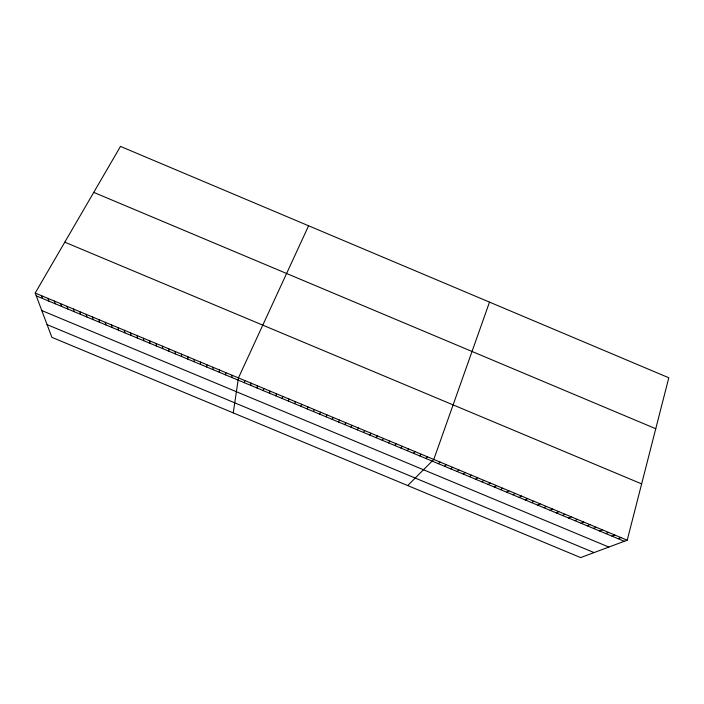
<?xml version="1.0" encoding="UTF-8"?>
<svg xmlns="http://www.w3.org/2000/svg" width="704" height="704" viewBox="0 0 704 704"><rect width="100%" height="100%" fill="white"/><g stroke="black" fill="none" stroke-linecap="round" stroke-linejoin="round"><path stroke-width="1.06" d="M194.137 361.75L194.172 359.418M200.429 364.382L200.499 362.058M206.721 367.004L206.835 364.707M213.004 369.626L213.162 367.347M219.287 372.249L219.49 369.987M225.57 374.871L225.808 372.627M231.845 377.494L232.135 375.267M233.235 412.887L238.454 377.907L308.598 225.782M244.411 382.738L244.79 380.547M250.703 385.361L251.117 383.187M256.986 387.983L257.444 385.827M263.27 390.606L263.762 388.467M269.544 393.228L270.09 391.107M627.22 540.197L668.8 377.775L120.481 146.406L35.2 293.058L51.885 337.348L580.65 557.594L627.22 540.197L35.2 293.058M275.827 395.85L276.408 393.747M282.102 398.464L282.726 396.387M288.376 401.086L289.045 399.027M294.65 403.7L295.363 401.658M489.509 302.122L433.787 459.448L407.695 485.558M300.916 406.322L301.673 404.298M307.182 408.936L307.982 406.93M313.447 411.55L314.292 409.561M319.713 414.163L320.602 412.192M325.978 416.777L326.902 414.823M332.235 419.39L333.203 417.454M338.501 422.004L339.504 420.086M344.749 424.618L345.805 422.717M351.006 427.231L352.106 425.348M357.262 429.836L358.398 427.979M363.51 432.45L364.69 430.602M369.758 435.054L370.982 433.224M376.006 437.659L377.274 435.855M382.254 440.264L383.557 438.478M388.494 442.878L389.84 441.1M394.733 445.482L396.123 443.722M400.972 448.087L402.406 446.345M407.211 450.683L408.69 448.967M413.442 453.288L414.964 451.59M419.681 455.893L421.238 454.212M425.911 458.489L427.513 456.826M438.363 463.69L440.053 462.062M444.594 466.286L446.318 464.675M450.815 468.89L452.584 467.298M457.037 471.486L458.85 469.911M463.258 474.082L465.115 472.525M469.471 476.678L471.372 475.138M475.693 479.266L477.629 477.743M481.906 481.862L483.886 480.357M488.118 484.458L490.134 482.97M494.322 487.045L496.39 485.575M500.535 489.641L502.638 488.189M506.739 492.228L508.886 490.794M512.943 494.815L515.134 493.407M519.147 497.411L521.374 496.012M525.342 499.998L527.622 498.617M531.546 502.586L533.861 501.222M537.742 505.164L540.1 503.826M543.937 507.751L546.33 506.431M550.123 510.338L552.57 509.027M556.318 512.926L558.8 511.632M562.505 515.504L565.03 514.228M568.691 518.091L571.261 516.833M574.878 520.67L577.482 519.429M581.064 523.248L583.704 522.034M587.242 525.826L589.934 524.63M593.419 528.405L596.147 527.226M599.597 530.983L602.369 529.822M605.774 533.562L608.582 532.418M611.943 536.14L614.803 535.014M618.121 538.718L621.016 537.601M36.256 295.856L624.29 541.288M41.791 310.552L608.846 547.061M47.089 324.623L594.053 552.587M64.786 242.176L641.634 483.886M93.746 192.377L655.758 428.736M41.58 295.724L42.592 298.496M47.96 298.382L48.928 301.145M54.34 301.048L55.264 303.785M60.72 303.706L61.6 306.434M67.091 306.372L67.927 309.074M73.471 309.03L74.263 311.714M79.834 311.687L80.59 314.354M86.205 314.345L86.909 316.994M92.576 317.002L93.236 319.634M98.938 319.66L99.554 322.274M105.301 322.318L105.873 324.914M111.663 324.975L112.191 327.545M118.017 327.633L118.51 330.185M124.379 330.282L124.819 332.816M130.733 332.939L131.129 335.456M137.086 335.588L137.438 338.087M143.431 338.237L143.748 340.718M149.785 340.886L150.058 343.35M156.13 343.534L156.358 345.981M162.474 346.183L162.659 348.612M168.819 348.832L168.96 351.243M175.155 351.481L175.261 353.874M181.5 354.13L181.553 356.497M187.836 356.77L187.845 359.128"/></g></svg>
